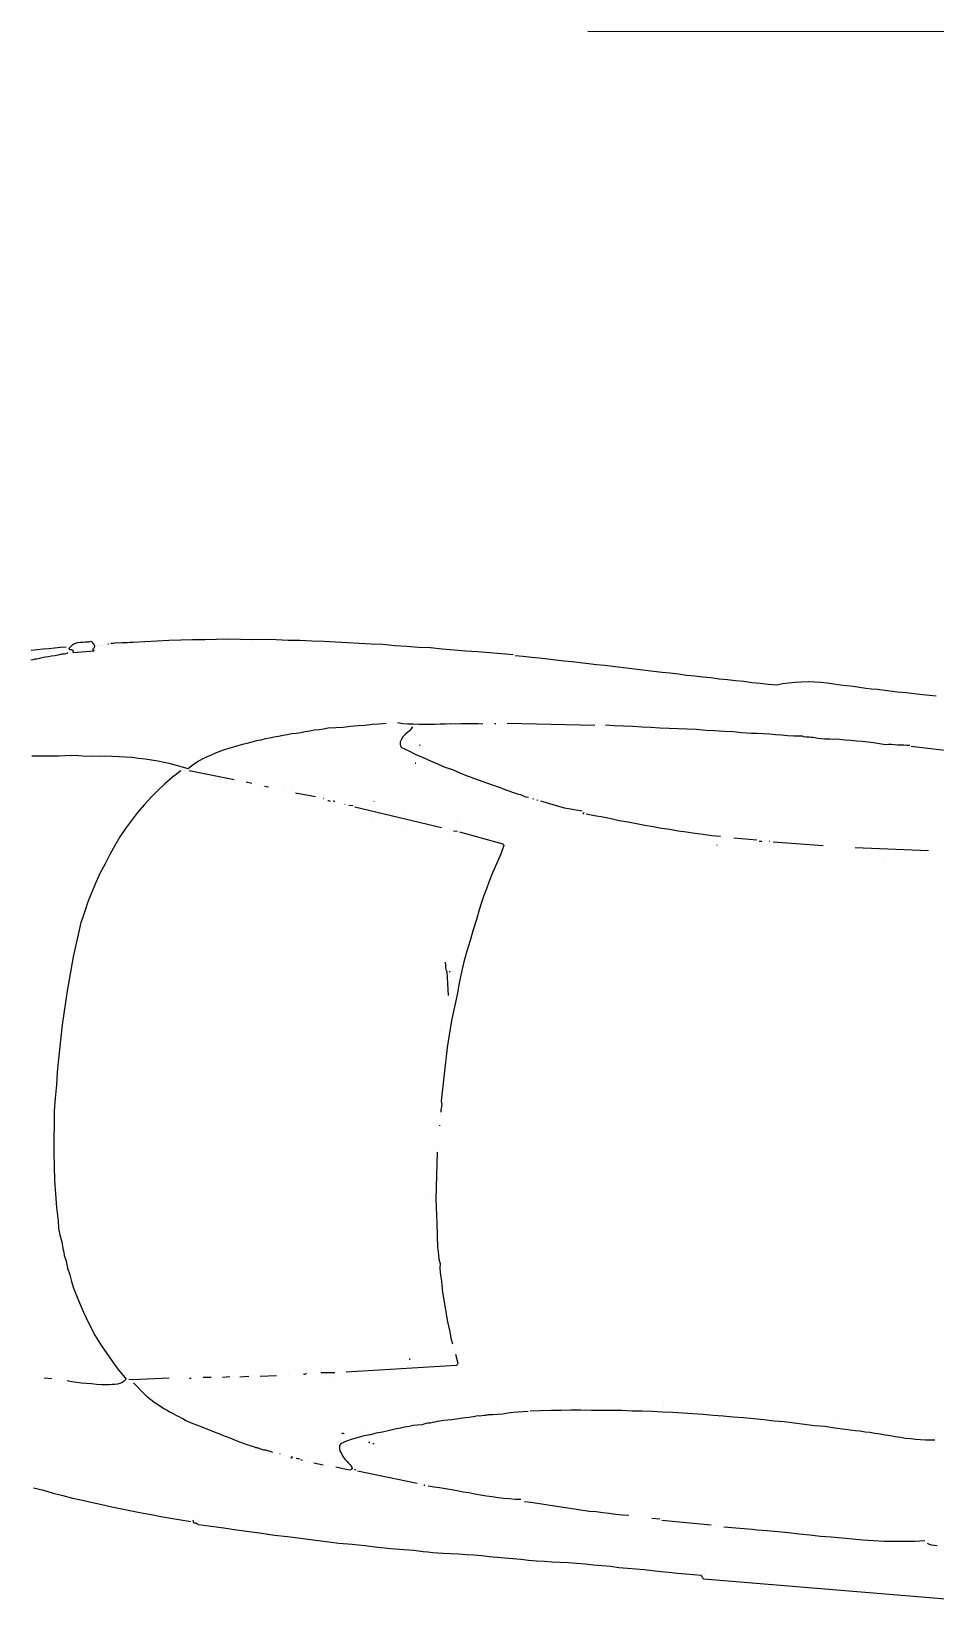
# Model space of a CAD drawing. Header units: metres. Extents: x -45 to 1930, y -347 to 488.
# Drawn here: x 39.075 to 40.906, y 35.072 to 38.28 of the extents above; entities that cross this region are included whole.
import ezdxf

# ---------------------------------------------------------------- set-up
doc = ezdxf.new("R2010")
doc.units = ezdxf.units.M
doc.linetypes.add('ČERCHOVANÁ', pattern=[25.4, 12.7, -6.35, 0, -6.35])
doc.layers.add('OSA', color=7, linetype='ČERCHOVANÁ')

# ---------------------------------------------------------------- blocks, each defined once
blk = doc.blocks.new('BMW8-PUD')
for p, q in [((1.9951, 0.9355), (2.8598, 0.9465)), ((2.8598, 0.9465), (2.8614, 0.9457)), ((2.8607, 0.9343), (2.8607, 0.9343)), ((2.8614, 0.9457), (2.8631, 0.9441)), ((2.8631, 0.9441), (2.8639, 0.9417)), ((2.8639, 0.9417), (2.8656, 0.9401)), ((2.8656, 0.9401), (2.8818, 0.9402)), ((2.8818, 0.9402), (2.8981, 0.9404)), ((2.8981, 0.9404), (2.9144, 0.9405)), ((2.9144, 0.9405), (2.9315, 0.9398)), ((2.9315, 0.9398), (2.9478, 0.94)), ((2.9478, 0.94), (2.9649, 0.9401)), ((2.9649, 0.9401), (2.982, 0.9395)), ((2.982, 0.9395), (2.9991, 0.9396)), ((2.9991, 0.9396), (3.0162, 0.9398)), ((3.0162, 0.9398), (3.0333, 0.94)), ((3.0333, 0.94), (3.0504, 0.9393)), ((3.0504, 0.9393), (3.0675, 0.9394)), ((3.0675, 0.9394), (3.0855, 0.9396)), ((3.0855, 0.9396), (3.1025, 0.9397)), ((3.1025, 0.9397), (3.1197, 0.9399)), ((3.1197, 0.9399), (3.1367, 0.94)), ((3.1367, 0.94), (3.153, 0.941)), ((3.153, 0.941), (3.1693, 0.942)), ((3.1693, 0.942), (3.1848, 0.9421)), ((3.1848, 0.9421), (3.2011, 0.9431)), ((3.2011, 0.9431), (3.2173, 0.9432)), ((3.2173, 0.9432), (3.2328, 0.9425)), ((3.2328, 0.9425), (3.2491, 0.9427)), ((3.2491, 0.9427), (3.2654, 0.9428)), ((3.2654, 0.9428), (3.2809, 0.943)), ((3.2809, 0.943), (3.2971, 0.9431)), ((3.2971, 0.9431), (3.3126, 0.9425)), ((3.3126, 0.9425), (3.3289, 0.9426)), ((3.3289, 0.9426), (3.3444, 0.9436)), ((3.3444, 0.9436), (3.3599, 0.9437)), ((3.3599, 0.9437), (3.3761, 0.9447)), ((3.3761, 0.9447), (3.3916, 0.9456)), ((3.3916, 0.9456), (3.4014, 0.9457)), ((3.4014, 0.9457), (3.412, 0.9458)), ((3.412, 0.9458), (3.4217, 0.9459)), ((3.4217, 0.9459), (3.4315, 0.946)), ((3.4315, 0.946), (3.4413, 0.9453)), ((3.4413, 0.9453), (3.4511, 0.9453)), ((3.4511, 0.9453), (3.4608, 0.9454)), ((3.4608, 0.9454), (3.4706, 0.9455)), ((3.4706, 0.9455), (3.4975, 0.9458)), ((3.4975, 0.9458), (3.5235, 0.946)), ((3.5235, 0.946), (3.5504, 0.9454)), ((3.5504, 0.9454), (3.5765, 0.9448)), ((3.5765, 0.9448), (3.6033, 0.9451)), ((3.6033, 0.9451), (3.6294, 0.9445)), ((3.6294, 0.9445), (3.6555, 0.9439)), ((3.6555, 0.9439), (3.6816, 0.9425)), ((3.6816, 0.9425), (3.7084, 0.942)), ((3.7084, 0.942), (3.7345, 0.9414)), ((3.7345, 0.9414), (3.7606, 0.94)), ((3.7606, 0.94), (3.7866, 0.9394)), ((3.7866, 0.9394), (3.8127, 0.938)), ((3.8127, 0.938), (3.838, 0.9366)), ((3.838, 0.9366), (3.864, 0.936)), ((3.864, 0.936), (3.8901, 0.9346)), ((3.8901, 0.9346), (3.8918, 0.9338)), ((3.8918, 0.9338), (3.8934, 0.933)), ((3.8934, 0.933), (3.8958, 0.9322)), ((3.8958, 0.9322), (3.8983, 0.9323)), ((3.8983, 0.9323), (3.8999, 0.9315)), ((3.8999, 0.9315), (3.9007, 0.9306)), ((3.9007, 0.9306), (3.9007, 0.929)), ((3.9007, 0.929), (3.9016, 0.9266)), ((3.9008, 0.9184), (3.9008, 0.9184)), ((3.9268, 0.9284), (3.9064, 0.9299)), ((3.9472, 0.927), (3.9268, 0.9284)), ((3.9676, 0.9255), (3.9472, 0.927)), ((3.9879, 0.9233), (3.9676, 0.9255)), ((4.0075, 0.9218), (3.9879, 0.9233)), ((4.0279, 0.9196), (4.0075, 0.9218)), ((4.0482, 0.9173), (4.0279, 0.9196)), ((4.0686, 0.9151), (4.0482, 0.9173)), ((4.089, 0.9128), (4.0686, 0.9151)), ((4.1086, 0.9105), (4.089, 0.9128)), ((4.129, 0.9074), (4.1086, 0.9105)), ((4.1493, 0.9052), (4.129, 0.9074)), ((4.1697, 0.9021), (4.1493, 0.9052)), ((4.1893, 0.899), (4.1697, 0.9021)), ((4.2097, 0.8952), (4.1893, 0.899)), ((4.2301, 0.8921), (4.2097, 0.8952)), ((2.4829, 0.834), (2.5041, 0.8358)), ((2.5041, 0.8358), (2.5252, 0.8368)), ((2.5252, 0.8368), (2.5464, 0.837)), ((2.5464, 0.837), (2.5676, 0.8372)), ((2.5676, 0.8372), (2.5896, 0.8374)), ((2.5896, 0.8374), (2.6108, 0.8376)), ((2.6108, 0.8376), (2.6327, 0.8378)), ((2.6327, 0.8378), (2.6547, 0.8372)), ((2.6547, 0.8372), (2.6759, 0.8374)), ((2.6759, 0.8374), (2.6979, 0.8367)), ((2.6979, 0.8367), (2.7199, 0.8369)), ((2.7199, 0.8369), (2.7411, 0.8371)), ((2.7411, 0.8371), (2.7622, 0.8373)), ((2.7622, 0.8373), (2.7712, 0.8374)), ((2.7712, 0.8374), (2.7801, 0.8375)), ((2.7801, 0.8375), (2.7883, 0.8376)), ((2.7883, 0.8376), (2.7972, 0.8376)), ((2.7972, 0.8376), (2.8054, 0.8377)), ((2.8054, 0.8377), (2.8135, 0.8378)), ((2.8135, 0.8378), (2.8217, 0.8379)), ((2.8217, 0.8379), (2.8298, 0.8379)), ((2.8469, 0.8381), (2.8469, 0.8381)), ((2.9561, 0.8358), (2.8559, 0.8357)), ((2.9602, 0.8342), (2.9764, 0.8344)), ((2.4015, 0.8333), (2.3958, 0.834)), ((2.4072, 0.8333), (2.4015, 0.8333)), ((2.4121, 0.8325), (2.4072, 0.8333)), ((2.4162, 0.831), (2.4121, 0.8325)), ((2.4211, 0.8269), (2.4414, 0.8296)), ((2.4414, 0.8296), (2.4618, 0.8322)), ((2.4618, 0.8322), (2.4829, 0.834)), ((3.0367, 0.8325), (3.0237, 0.8324)), ((3.0506, 0.8326), (3.0367, 0.8325)), ((3.0636, 0.8319), (3.0506, 0.8326)), ((3.0766, 0.832), (3.0636, 0.8319)), ((3.0905, 0.8313), (3.0766, 0.832)), ((3.1035, 0.8315), (3.0905, 0.8313)), ((3.1174, 0.8307), (3.1035, 0.8315)), ((3.1304, 0.8301), (3.1174, 0.8307)), ((3.1434, 0.8294), (3.1304, 0.8301)), ((3.1573, 0.8287), (3.1434, 0.8294)), ((3.1703, 0.828), (3.1573, 0.8287)), ((3.1842, 0.8273), (3.1703, 0.828)), ((3.1972, 0.8266), (3.1842, 0.8273)), ((3.2103, 0.8259), (3.1972, 0.8266)), ((3.2241, 0.8252), (3.2103, 0.8259)), ((3.2371, 0.8245), (3.2241, 0.8252)), ((3.2445, 0.8213), (3.2559, 0.8222)), ((3.2559, 0.8222), (3.2673, 0.8223)), ((3.2673, 0.8223), (3.2795, 0.8224)), ((3.2795, 0.8224), (3.2909, 0.8225)), ((3.2909, 0.8225), (3.3031, 0.8218)), ((3.3031, 0.8218), (3.3145, 0.8211)), ((3.3145, 0.8211), (3.3268, 0.8204)), ((3.3268, 0.8204), (3.3382, 0.8197)), ((3.3382, 0.8197), (3.3504, 0.8182)), ((3.3504, 0.8182), (3.3626, 0.8175)), ((3.3626, 0.8175), (3.3749, 0.816)), ((3.3749, 0.816), (3.3862, 0.8152)), ((3.3862, 0.8152), (3.3985, 0.8146)), ((3.3985, 0.8146), (3.4107, 0.8139)), ((3.4107, 0.8139), (3.4221, 0.8131)), ((3.4221, 0.8131), (3.4343, 0.8124)), ((3.4425, 0.8109), (3.4409, 0.8109)), ((3.4409, 0.8109), (3.4409, 0.8109)), ((3.4409, 0.8109), (3.4409, 0.8109)), ((3.4409, 0.8109), (3.4425, 0.8109)), ((3.4433, 0.8109), (3.4425, 0.8109)), ((3.4425, 0.8109), (3.4433, 0.8109)), ((3.4433, 0.8109), (3.4433, 0.8109)), ((3.4433, 0.8109), (3.4433, 0.8109)), ((3.5795, 0.795), (3.4572, 0.8086)), ((3.5835, 0.7934), (3.5835, 0.7934)), ((3.5835, 0.7934), (3.5852, 0.7934)), ((3.5852, 0.7934), (3.586, 0.7934)), ((3.586, 0.7934), (3.586, 0.7934)), ((3.5909, 0.7919), (3.5917, 0.7927)), ((3.5925, 0.7878), (3.5909, 0.7919)), ((3.5917, 0.7927), (3.5925, 0.7935)), ((3.5925, 0.7935), (3.5941, 0.7943)), ((3.5958, 0.7846), (3.5925, 0.7878)), ((3.5941, 0.7943), (3.5965, 0.7952)), ((3.5991, 0.7813), (3.5958, 0.7846)), ((3.5965, 0.7952), (3.6243, 0.7922)), ((3.6024, 0.7781), (3.5991, 0.7813)), ((3.6065, 0.7749), (3.6024, 0.7781)), ((3.6098, 0.7717), (3.6065, 0.7749)), ((3.6131, 0.7676), (3.6098, 0.7717)), ((3.6691, 0.7877), (3.6503, 0.7899)), ((3.6732, 0.7853), (3.6732, 0.7853)), ((3.6797, 0.7845), (3.6797, 0.7845)), ((3.6952, 0.7838), (3.6936, 0.7846)), ((3.6936, 0.7846), (3.6936, 0.7846)), ((3.696, 0.783), (3.6952, 0.7838)), ((3.696, 0.783), (3.696, 0.783)), ((3.6993, 0.7822), (3.7009, 0.7822)), ((3.7009, 0.7822), (3.7026, 0.7823)), ((3.7026, 0.7823), (3.7034, 0.7823)), ((3.7034, 0.7823), (3.7058, 0.7823)), ((3.7139, 0.7808), (3.7132, 0.7799)), ((3.7132, 0.7799), (3.714, 0.7799)), ((3.7156, 0.7816), (3.7139, 0.7808)), ((3.714, 0.7799), (3.7148, 0.7799)), ((3.7148, 0.7799), (3.7156, 0.7799)), ((3.7156, 0.7808), (3.7164, 0.7816)), ((3.7164, 0.7816), (3.7156, 0.7816)), ((3.7156, 0.7799), (3.7156, 0.7808)), ((3.7319, 0.7777), (3.7319, 0.7777)), ((3.74, 0.7761), (3.7392, 0.7761)), ((3.7392, 0.7761), (3.7392, 0.7761)), ((3.7392, 0.7761), (3.7392, 0.7761)), ((3.7392, 0.7761), (3.74, 0.7761)), ((3.74, 0.7761), (3.74, 0.7761)), ((3.74, 0.7761), (3.74, 0.7761)), ((3.74, 0.7761), (3.74, 0.7761)), ((3.74, 0.7761), (3.74, 0.7761)), ((3.758, 0.773), (3.7547, 0.7738)), ((3.7621, 0.7722), (3.758, 0.773)), ((3.7653, 0.7714), (3.7621, 0.7722)), ((3.7694, 0.7707), (3.7653, 0.7714)), ((3.7735, 0.7707), (3.7694, 0.7707)), ((3.7776, 0.7699), (3.7735, 0.7707)), ((3.6077, 0.7374), (3.6182, 0.7432)), ((3.6156, 0.7636), (3.6131, 0.7676)), ((3.6189, 0.7587), (3.6156, 0.7636)), ((3.6182, 0.7432), (3.6206, 0.7473)), ((3.6205, 0.753), (3.6189, 0.7587)), ((3.6206, 0.7473), (3.6205, 0.753)), ((3.7816, 0.7691), (3.7776, 0.7699)), ((3.7866, 0.7676), (3.7816, 0.7691)), ((3.7898, 0.7676), (3.7866, 0.7676)), ((3.7931, 0.7668), (3.7898, 0.7676)), ((3.7963, 0.766), (3.7931, 0.7668)), ((3.7996, 0.7652), (3.7963, 0.766)), ((3.8029, 0.7644), (3.7996, 0.7652)), ((3.8061, 0.7636), (3.8029, 0.7644)), ((3.8102, 0.7629), (3.8061, 0.7636)), ((3.8135, 0.7621), (3.8102, 0.7629)), ((3.829, 0.7582), (3.8135, 0.7621)), ((3.8437, 0.7534), (3.829, 0.7582)), ((3.8592, 0.7495), (3.8437, 0.7534)), ((3.8747, 0.7447), (3.8592, 0.7495)), ((3.8902, 0.74), (3.8747, 0.7447)), ((3.9058, 0.7352), (3.8902, 0.74)), ((3.5175, 0.7057), (3.5257, 0.7082)), ((3.5257, 0.7082), (3.537, 0.7124)), ((3.537, 0.7124), (3.5492, 0.7158)), ((3.5492, 0.7158), (3.5614, 0.7199)), ((3.5515, 0.7378), (3.5515, 0.7378)), ((3.5515, 0.7378), (3.5531, 0.7378)), ((3.5531, 0.7378), (3.5539, 0.7378)), ((3.5539, 0.7378), (3.5539, 0.7378)), ((3.5612, 0.7354), (3.5604, 0.7354)), ((3.5604, 0.7354), (3.5604, 0.7354)), ((3.5604, 0.7354), (3.5604, 0.7354)), ((3.5604, 0.7354), (3.5612, 0.7354)), ((3.5621, 0.7354), (3.5612, 0.7354)), ((3.5612, 0.7354), (3.5621, 0.7354)), ((3.5614, 0.7199), (3.5728, 0.7233)), ((3.5621, 0.7354), (3.5621, 0.7354)), ((3.5621, 0.7354), (3.5621, 0.7354)), ((3.5728, 0.7233), (3.5849, 0.7275)), ((3.5849, 0.7275), (3.5963, 0.7325)), ((3.5963, 0.7325), (3.6077, 0.7374)), ((3.6151, 0.722), (3.6151, 0.7229)), ((3.6151, 0.7229), (3.6151, 0.7229)), ((3.6151, 0.7229), (3.6167, 0.7229)), ((3.6168, 0.722), (3.6151, 0.722)), ((3.6167, 0.7229), (3.6176, 0.7229)), ((3.6176, 0.7229), (3.6168, 0.722)), ((3.6176, 0.7229), (3.6176, 0.7237)), ((3.6176, 0.7237), (3.6176, 0.7237)), ((3.6176, 0.7237), (3.6176, 0.7237)), ((3.6176, 0.7237), (3.6176, 0.7229)), ((3.6176, 0.7229), (3.6176, 0.7229)), ((3.6176, 0.7229), (3.6176, 0.7229)), ((3.9212, 0.7313), (3.9058, 0.7352)), ((3.936, 0.7265), (3.9212, 0.7313)), ((3.9409, 0.7242), (3.936, 0.7265)), ((3.9458, 0.7226), (3.9409, 0.7242)), ((3.9507, 0.7202), (3.9458, 0.7226)), ((3.9556, 0.7186), (3.9507, 0.7202)), ((3.9605, 0.7162), (3.9556, 0.7186)), ((3.9654, 0.7138), (3.9605, 0.7162)), ((3.9703, 0.7122), (3.9654, 0.7138)), ((3.9752, 0.7098), (3.9703, 0.7122)), ((3.9809, 0.7074), (3.9752, 0.7098)), ((3.9866, 0.7042), (3.9809, 0.7074)), ((3.3989, 0.6737), (3.4071, 0.6754)), ((3.4071, 0.6754), (3.4152, 0.6771)), ((3.4152, 0.6771), (3.4233, 0.6788)), ((3.4233, 0.6788), (3.4282, 0.6804)), ((3.4282, 0.6804), (3.433, 0.6821)), ((3.433, 0.6821), (3.4379, 0.683)), ((3.4379, 0.683), (3.442, 0.6846)), ((3.442, 0.6846), (3.4469, 0.6855)), ((3.4469, 0.6855), (3.4509, 0.6863)), ((3.4509, 0.6863), (3.455, 0.688)), ((3.455, 0.688), (3.4582, 0.6897)), ((3.4582, 0.6897), (3.4672, 0.6914)), ((3.4672, 0.6914), (3.4761, 0.6931)), ((3.4761, 0.6931), (3.4842, 0.6956)), ((3.4763, 0.6752), (3.4763, 0.6752)), ((3.4842, 0.6956), (3.4932, 0.6981)), ((3.4932, 0.6981), (3.5013, 0.7006)), ((3.5013, 0.7006), (3.5094, 0.7032)), ((3.5094, 0.7032), (3.5175, 0.7057)), ((3.5721, 0.7046), (3.5721, 0.7046)), ((3.9916, 0.7018), (3.9866, 0.7042)), ((3.9973, 0.6986), (3.9916, 0.7018)), ((4.003, 0.6962), (3.9973, 0.6986)), ((4.0079, 0.693), (4.003, 0.6962)), ((4.0128, 0.6898), (4.0079, 0.693)), ((4.0178, 0.6866), (4.0128, 0.6898)), ((4.0194, 0.6858), (4.0178, 0.6866)), ((4.0202, 0.685), (4.0194, 0.6858)), ((4.0219, 0.6833), (4.0202, 0.685)), ((4.0227, 0.6826), (4.0219, 0.6833)), ((4.0489, 0.6608), (4.0227, 0.6826)), ((3.2469, 0.6422), (3.2567, 0.6439)), ((3.2567, 0.6439), (3.2673, 0.6456)), ((3.2673, 0.6456), (3.277, 0.6473)), ((3.277, 0.6473), (3.2876, 0.6499)), ((3.2876, 0.6499), (3.2973, 0.6524)), ((3.2973, 0.6524), (3.3079, 0.6541)), ((3.3079, 0.6541), (3.3176, 0.6558)), ((3.3176, 0.6558), (3.3274, 0.6567)), ((3.3274, 0.6567), (3.3315, 0.6584)), ((3.3315, 0.6584), (3.3355, 0.6593)), ((3.3355, 0.6593), (3.3396, 0.6601)), ((3.3396, 0.6601), (3.3437, 0.661)), ((3.3437, 0.661), (3.3469, 0.661)), ((3.3469, 0.661), (3.3502, 0.6618)), ((3.3502, 0.6618), (3.3534, 0.6627)), ((3.3534, 0.6627), (3.3567, 0.6635)), ((3.3567, 0.6635), (3.3648, 0.666)), ((3.3648, 0.666), (3.3729, 0.6677)), ((3.3729, 0.6677), (3.3819, 0.6694)), ((3.3819, 0.6694), (3.39, 0.672)), ((3.39, 0.672), (3.3989, 0.6737)), ((3.9774, 0.6447), (4.0514, 0.6551)), ((4.0514, 0.6551), (4.0587, 0.6552)), ((4.0645, 0.6552), (4.0677, 0.6593)), ((4.085, 0.6342), (4.0645, 0.6552)), ((4.0677, 0.6593), (4.0717, 0.6626)), ((4.0717, 0.6626), (4.0758, 0.6651)), ((4.0758, 0.6651), (4.0806, 0.6668)), ((4.0806, 0.6668), (4.0863, 0.6676)), ((4.0863, 0.6676), (4.0912, 0.6685)), ((4.0912, 0.6685), (4.0969, 0.6694)), ((4.0969, 0.6694), (4.1018, 0.6702)), ((4.1018, 0.6702), (4.1124, 0.6711)), ((4.1124, 0.6711), (4.123, 0.6712)), ((4.123, 0.6712), (4.1335, 0.6713)), ((4.1335, 0.6713), (4.1433, 0.6714)), ((4.1433, 0.6714), (4.1539, 0.6715)), ((4.1539, 0.6715), (4.1637, 0.6716)), ((4.1637, 0.6716), (4.1734, 0.6709)), ((4.1734, 0.6709), (4.1832, 0.6701)), ((4.2296, 0.6681), (4.2142, 0.668)), ((4.2346, 0.6673), (4.2346, 0.6673)), ((2.4205, 0.6217), (2.4303, 0.6226)), ((2.4303, 0.6226), (2.4392, 0.6235)), ((2.4392, 0.6235), (2.4498, 0.6236)), ((2.4498, 0.6236), (2.4596, 0.6237)), ((2.4596, 0.6237), (2.4693, 0.6238)), ((2.4693, 0.6238), (2.4799, 0.6239)), ((2.4799, 0.6239), (2.4905, 0.6232)), ((2.4905, 0.6232), (2.5011, 0.6224)), ((2.5011, 0.6224), (2.5109, 0.6217)), ((2.5109, 0.6217), (2.5215, 0.621)), ((2.5215, 0.621), (2.5321, 0.6203)), ((2.5321, 0.6203), (2.5427, 0.6196)), ((2.5427, 0.6196), (2.5533, 0.6188)), ((2.5533, 0.6188), (2.563, 0.6189)), ((2.563, 0.6189), (2.5736, 0.6182)), ((2.5736, 0.6182), (2.5834, 0.6183)), ((2.5834, 0.6183), (2.6038, 0.6176)), ((2.6038, 0.6176), (2.6249, 0.617)), ((2.6249, 0.617), (2.6453, 0.6156)), ((2.6453, 0.6156), (2.6665, 0.6158)), ((2.6665, 0.6158), (2.6869, 0.6151)), ((2.6869, 0.6151), (2.708, 0.6145)), ((2.708, 0.6145), (2.7284, 0.6139)), ((2.7284, 0.6139), (2.7488, 0.6141)), ((2.7488, 0.6141), (2.7699, 0.6135)), ((2.7699, 0.6135), (2.7903, 0.6136)), ((2.7903, 0.6136), (2.8107, 0.6138)), ((2.8107, 0.6138), (2.8318, 0.614)), ((2.8318, 0.614), (2.8522, 0.6142)), ((2.8522, 0.6142), (2.8726, 0.6144)), ((2.8726, 0.6144), (2.8929, 0.6146)), ((2.8929, 0.6146), (2.9141, 0.6156)), ((2.9141, 0.6156), (2.9344, 0.6157)), ((2.9344, 0.6157), (2.9548, 0.6167)), ((2.9548, 0.6167), (2.976, 0.6178)), ((2.976, 0.6178), (2.9963, 0.6187)), ((2.9963, 0.6187), (3.0167, 0.6198)), ((3.0167, 0.6198), (3.037, 0.6215)), ((3.037, 0.6215), (3.0581, 0.6226)), ((3.0581, 0.6226), (3.0785, 0.6244)), ((3.0785, 0.6244), (3.0989, 0.6262)), ((3.0989, 0.6262), (3.1192, 0.628)), ((3.1192, 0.628), (3.1404, 0.6298)), ((3.1404, 0.6298), (3.1607, 0.6316)), ((3.1607, 0.6316), (3.181, 0.6342)), ((3.181, 0.6342), (3.2014, 0.6361)), ((3.2014, 0.6361), (3.2225, 0.6387)), ((3.2225, 0.6387), (3.2429, 0.6413)), ((3.3105, 0.6354), (3.3105, 0.6354)), ((3.6462, 0.6213), (3.6462, 0.6213)), ((3.7008, 0.6096), (3.7025, 0.6096)), ((3.7025, 0.6096), (3.7041, 0.6105)), ((3.7041, 0.6105), (3.7049, 0.6113)), ((3.7049, 0.6113), (3.7073, 0.6113)), ((3.7374, 0.6132), (3.7374, 0.6132)), ((3.7618, 0.6191), (3.7944, 0.6235)), ((3.809, 0.6236), (3.809, 0.6236)), ((3.8172, 0.6261), (3.8351, 0.6287)), ((3.8489, 0.6288), (3.8489, 0.6288)), ((3.8554, 0.6305), (3.87, 0.6331)), ((3.8928, 0.6349), (3.9091, 0.6367)), ((3.9335, 0.641), (3.9335, 0.641)), ((3.9335, 0.641), (3.9351, 0.641)), ((3.9351, 0.641), (3.9359, 0.641)), ((3.9359, 0.641), (3.9367, 0.641)), ((4.1031, 0.6132), (4.085, 0.6342)), ((4.1204, 0.5922), (4.1031, 0.6132)), ((2.6219, 0.5983), (2.6219, 0.5983)), ((2.9745, 0.599), (2.9745, 0.599)), ((3.4007, 0.5638), (3.6219, 0.5983)), ((3.6447, 0.6018), (3.6724, 0.6045)), ((4.1361, 0.572), (4.1204, 0.5922)), ((3.3983, 0.5605), (3.3991, 0.5613)), ((3.3983, 0.5588), (3.3983, 0.5605)), ((3.4042, 0.541), (3.3983, 0.5588)), ((3.3991, 0.5613), (3.3999, 0.5629)), ((3.3999, 0.5629), (3.4007, 0.5638)), ((3.4952, 0.5597), (3.4952, 0.5597)), ((3.4952, 0.5597), (3.4961, 0.5597)), ((3.4961, 0.5597), (3.4952, 0.5597)), ((3.4952, 0.5597), (3.4952, 0.5597)), ((3.4961, 0.5597), (3.4969, 0.5589)), ((3.4969, 0.5589), (3.4961, 0.5597)), ((3.4969, 0.5589), (3.4969, 0.5589)), ((3.4969, 0.5589), (3.4969, 0.5589)), ((4.1501, 0.5501), (4.1361, 0.572)), ((4.1633, 0.5282), (4.1501, 0.5501)), ((3.4067, 0.5345), (3.4067, 0.5345)), ((3.4084, 0.5272), (3.4084, 0.5272)), ((3.4167, 0.5093), (3.4125, 0.5207)), ((4.1758, 0.5056), (4.1633, 0.5282)), ((3.4201, 0.4971), (3.4167, 0.5093)), ((3.4242, 0.4858), (3.4201, 0.4971)), ((3.4276, 0.4736), (3.4242, 0.4858)), ((4.1882, 0.4813), (4.1758, 0.5056)), ((4.1932, 0.4683), (4.1882, 0.4813)), ((3.431, 0.4614), (3.4276, 0.4736)), ((3.4343, 0.4492), (3.431, 0.4614)), ((3.4377, 0.4378), (3.4343, 0.4492)), ((4.1982, 0.4553), (4.1932, 0.4683)), ((4.204, 0.4423), (4.1982, 0.4553)), ((3.4403, 0.4257), (3.4377, 0.4378)), ((3.4428, 0.4183), (3.4403, 0.4257)), ((3.4437, 0.4118), (3.4428, 0.4183)), ((4.2082, 0.4285), (4.204, 0.4423)), ((4.2107, 0.4228), (4.2082, 0.4285)), ((4.2132, 0.4171), (4.2107, 0.4228)), ((4.2149, 0.4106), (4.2132, 0.4171)), ((3.4453, 0.4045), (3.4437, 0.4118)), ((3.447, 0.3964), (3.4453, 0.4045)), ((3.4487, 0.3883), (3.447, 0.3964)), ((3.4513, 0.3793), (3.4487, 0.3883)), ((4.2174, 0.4033), (4.2149, 0.4106)), ((4.2208, 0.3903), (4.2174, 0.4033)), ((4.2258, 0.3765), (4.2208, 0.3903)), ((3.453, 0.3704), (3.4513, 0.3793)), ((3.4531, 0.3606), (3.453, 0.3704)), ((3.4564, 0.3525), (3.4531, 0.3606)), ((4.23, 0.3635), (4.2258, 0.3765)), ((4.2317, 0.3489), (4.23, 0.3635)), ((3.4581, 0.3452), (3.4564, 0.3525)), ((3.459, 0.337), (3.4581, 0.3452)), ((3.4615, 0.3289), (3.459, 0.337)), ((3.4676, 0.2801), (3.4615, 0.3289)), ((4.2377, 0.3221), (4.2317, 0.3489)), ((4.2428, 0.2944), (4.2377, 0.3221)), ((4.2471, 0.2676), (4.2428, 0.2944)), ((3.4738, 0.2321), (3.4676, 0.2801)), ((4.2506, 0.2399), (4.2471, 0.2676)), ((3.4775, 0.1841), (3.4738, 0.2321)), ((3.4868, 0.2249), (3.4868, 0.2249)), ((4.2541, 0.2114), (4.2506, 0.2399)), ((4.2568, 0.1838), (4.2541, 0.2114)), ((3.4803, 0.1369), (3.4775, 0.1841)), ((4.2587, 0.1553), (4.2568, 0.1838)), ((3.478, 0.1287), (3.478, 0.1287)), ((4.2614, 0.1276), (4.2587, 0.1553)), ((4.2616, 0.1016), (4.2614, 0.1276)), ((4.2619, 0.0747), (4.2616, 0.1016)), ((3.4808, 0.0823), (3.4808, 0.0831)), ((3.4808, 0.0831), (3.4808, 0.0831)), ((3.4808, 0.0815), (3.4808, 0.0823)), ((3.4808, 0.0815), (3.4808, 0.0815)), ((4.2629, 0.0486), (4.2619, 0.0747)), ((3.4803, 0.0441), (3.4811, 0.0498)), ((3.4804, 0.0392), (3.4803, 0.0441)), ((3.4821, 0.0327), (3.4804, 0.0392)), ((3.4811, 0.0498), (3.4811, 0.0555)), ((3.4818, 0.062), (3.4818, 0.062)), ((3.4818, -0.0219), (3.4821, 0.0327)), ((4.2624, 0.0218), (4.2629, 0.0486)), ((4.2622, -0.0474), (4.2624, 0.0218)), ((3.4806, -0.0765), (3.4818, -0.0219)), ((4.2587, -0.1175), (4.2622, -0.0474)), ((3.477, -0.1319), (3.4806, -0.0765)), ((3.4972, -0.1097), (3.4972, -0.1097)), ((4.2528, -0.1868), (4.2587, -0.1175)), ((3.4702, -0.1881), (3.477, -0.1319)), ((3.4688, -0.2093), (3.4702, -0.1881)), ((3.4958, -0.2294), (3.4889, -0.1814)), ((4.2437, -0.2577), (4.2528, -0.1868)), ((3.4665, -0.2313), (3.4688, -0.2093)), ((3.4596, -0.2746), (3.4635, -0.2525)), ((3.4635, -0.2525), (3.4665, -0.2313)), ((3.4812, -0.232), (3.4812, -0.232)), ((3.4893, -0.2295), (3.4893, -0.2295)), ((3.4893, -0.2295), (3.4901, -0.2295)), ((3.4901, -0.2295), (3.4909, -0.2295)), ((3.4909, -0.2295), (3.4909, -0.2295)), ((3.4983, -0.2335), (3.4958, -0.2294)), ((3.4992, -0.2375), (3.4983, -0.2335)), ((3.5, -0.2424), (3.4992, -0.2375)), ((3.5009, -0.2481), (3.5, -0.2424)), ((3.4549, -0.2966), (3.4596, -0.2746)), ((4.2343, -0.2985), (4.2366, -0.2879)), ((4.2366, -0.2879), (4.239, -0.2773)), ((4.239, -0.2773), (4.2413, -0.2667)), ((4.2413, -0.2667), (4.2437, -0.2577)), ((3.4464, -0.3406), (3.451, -0.3186)), ((3.451, -0.3186), (3.4549, -0.2966)), ((4.2216, -0.341), (4.228, -0.3198)), ((4.228, -0.3198), (4.2343, -0.2985)), ((3.4424, -0.3627), (3.4464, -0.3406)), ((4.2145, -0.3614), (4.2216, -0.341)), ((3.4362, -0.3904), (3.4393, -0.3757)), ((3.4393, -0.3757), (3.4424, -0.3627)), ((4.1986, -0.4006), (4.2065, -0.381)), ((4.2065, -0.381), (4.2145, -0.3614)), ((3.4283, -0.4182), (3.4322, -0.4043)), ((3.4322, -0.4043), (3.4362, -0.3904)), ((4.1906, -0.4195), (4.1986, -0.4006)), ((3.4164, -0.4565), (3.4228, -0.4378)), ((3.4228, -0.4378), (3.4283, -0.4182)), ((4.1722, -0.4563), (4.1818, -0.4382)), ((4.1818, -0.4382), (4.1906, -0.4195)), ((3.4054, -0.4949), (3.4101, -0.4753)), ((3.4101, -0.4753), (3.4164, -0.4565)), ((4.1513, -0.4907), (4.1618, -0.4735)), ((4.1618, -0.4735), (4.1722, -0.4563)), ((3.4054, -0.4957), (3.4054, -0.4949)), ((3.407, -0.4965), (3.4054, -0.4957)), ((3.4078, -0.4974), (3.407, -0.4965)), ((3.4078, -0.4982), (3.4078, -0.4974)), ((3.4976, -0.5136), (3.4078, -0.4982)), ((3.5072, -0.4973), (3.5072, -0.4973)), ((3.614, -0.5118), (3.614, -0.5118)), ((4.1272, -0.5234), (4.1393, -0.5071)), ((4.1393, -0.5071), (4.1513, -0.4907)), ((2.637, -0.5417), (2.637, -0.5417)), ((2.9758, -0.5371), (2.9749, -0.5371)), ((2.9749, -0.5371), (2.9749, -0.5371)), ((2.9749, -0.5371), (2.9749, -0.5371)), ((2.9749, -0.5371), (2.9758, -0.5371)), ((2.9758, -0.5371), (2.9758, -0.5371)), ((2.9758, -0.5371), (2.9758, -0.5371)), ((2.9758, -0.5371), (2.9758, -0.5371)), ((2.9758, -0.5371), (2.9758, -0.5371)), ((3.5017, -0.5144), (3.5098, -0.5144)), ((3.5043, -0.5323), (3.5043, -0.5323)), ((3.5163, -0.5167), (3.5163, -0.5167)), ((3.7137, -0.5443), (3.5343, -0.519)), ((3.6768, -0.521), (3.6768, -0.521)), ((4.1014, -0.5538), (4.1143, -0.539)), ((4.1143, -0.539), (4.1272, -0.5234)), ((2.5476, -0.5662), (2.6958, -0.5583)), ((2.7609, -0.5561), (2.8627, -0.5535)), ((2.8709, -0.5551), (2.87, -0.5551)), ((2.87, -0.5551), (2.87, -0.5551)), ((2.87, -0.5551), (2.87, -0.5551)), ((2.87, -0.5551), (2.8709, -0.5551)), ((2.8709, -0.5551), (2.8709, -0.5551)), ((2.8709, -0.5551), (2.8709, -0.5551)), ((2.8709, -0.5551), (2.8709, -0.5551)), ((2.8709, -0.5551), (2.8709, -0.5551)), ((2.8774, -0.555), (2.8774, -0.555)), ((2.8871, -0.5533), (2.8855, -0.5533)), ((2.8888, -0.5533), (2.8871, -0.5533)), ((2.8896, -0.5533), (2.8888, -0.5533)), ((2.8912, -0.5533), (2.8896, -0.5533)), ((2.8961, -0.5549), (2.9425, -0.5545)), ((2.9873, -0.5557), (2.9702, -0.5558)), ((3.0052, -0.5563), (2.9873, -0.5557)), ((3.0224, -0.557), (3.0052, -0.5563)), ((3.0395, -0.5577), (3.0224, -0.557)), ((3.0566, -0.5583), (3.0395, -0.5577)), ((3.0737, -0.5598), (3.0566, -0.5583)), ((3.0908, -0.5605), (3.0737, -0.5598)), ((3.1079, -0.5619), (3.0908, -0.5605)), ((3.125, -0.5634), (3.1079, -0.5619)), ((3.1421, -0.5649), (3.125, -0.5634)), ((3.1593, -0.5664), (3.1421, -0.5649)), ((3.1772, -0.5678), (3.1593, -0.5664)), ((3.1943, -0.5701), (3.1772, -0.5678)), ((3.2114, -0.5716), (3.1943, -0.5701)), ((3.2285, -0.5731), (3.2114, -0.5716)), ((3.2456, -0.5746), (3.2285, -0.5731)), ((3.2497, -0.5761), (3.2506, -0.5753)), ((3.2506, -0.5753), (3.2514, -0.5753)), ((3.2513, -0.5745), (3.2522, -0.5737)), ((3.2514, -0.5753), (3.2513, -0.5745)), ((3.6143, -0.5476), (3.6143, -0.5476)), ((3.6763, -0.5585), (3.6755, -0.5593)), ((3.6755, -0.5593), (3.6763, -0.5585)), ((3.6755, -0.5593), (3.6755, -0.5593)), ((3.6755, -0.5593), (3.6755, -0.5593)), ((3.6763, -0.5585), (3.6763, -0.5585)), ((3.6763, -0.5585), (3.6763, -0.5585)), ((3.6763, -0.5585), (3.6763, -0.5585)), ((3.6763, -0.5585), (3.6763, -0.5585)), ((3.7177, -0.5459), (3.7259, -0.5458)), ((3.734, -0.5473), (3.7332, -0.5473)), ((3.7332, -0.5473), (3.7332, -0.5473)), ((3.7332, -0.5473), (3.7332, -0.5473)), ((3.7332, -0.5473), (3.734, -0.5473)), ((3.734, -0.5473), (3.734, -0.5473)), ((3.734, -0.5473), (3.734, -0.5473)), ((3.734, -0.5473), (3.734, -0.5473)), ((3.734, -0.5473), (3.734, -0.5473)), ((3.7561, -0.5512), (3.7553, -0.5512)), ((3.7553, -0.5512), (3.7553, -0.5512)), ((3.7553, -0.5512), (3.7553, -0.5512)), ((3.7553, -0.5512), (3.7569, -0.552)), ((3.7569, -0.552), (3.7561, -0.5512)), ((3.7569, -0.552), (3.7569, -0.552)), ((3.7569, -0.552), (3.7577, -0.552)), ((3.7577, -0.552), (3.7569, -0.552)), ((3.7569, -0.552), (3.7569, -0.552)), ((3.7577, -0.552), (3.7577, -0.552)), ((3.7577, -0.552), (3.7577, -0.552)), ((3.7577, -0.552), (3.7577, -0.552)), ((3.7658, -0.5511), (3.7642, -0.5511)), ((3.7667, -0.5511), (3.7658, -0.5511)), ((3.7683, -0.5519), (3.7667, -0.5511)), ((3.7691, -0.5519), (3.7683, -0.5519)), ((3.7789, -0.5551), (3.7781, -0.5551)), ((3.7781, -0.5551), (3.7781, -0.5551)), ((3.7781, -0.5551), (3.7781, -0.5551)), ((3.7781, -0.5551), (3.7789, -0.5551)), ((3.7789, -0.5551), (3.7789, -0.5551)), ((3.7789, -0.5551), (3.7789, -0.5551)), ((3.7789, -0.5551), (3.7789, -0.5551)), ((3.7789, -0.5551), (3.7789, -0.5551)), ((3.836, -0.5611), (3.7952, -0.5574)), ((3.8425, -0.5651), (3.8425, -0.5651)), ((3.8604, -0.565), (3.8604, -0.565)), ((3.8996, -0.5687), (3.8914, -0.5679)), ((3.9037, -0.5702), (3.9037, -0.5702)), ((3.9379, -0.5732), (3.9257, -0.5717)), ((4.0545, -0.5852), (3.9623, -0.5762)), ((4.0715, -0.5834), (4.0869, -0.5686)), ((4.0869, -0.5686), (4.1014, -0.5538)), ((3.2539, -0.5794), (3.2905, -0.5823)), ((3.2905, -0.5823), (3.3395, -0.5916)), ((3.3468, -0.5932), (3.346, -0.5932)), ((3.346, -0.5932), (3.346, -0.5932)), ((3.346, -0.5932), (3.346, -0.5932)), ((3.346, -0.5932), (3.3468, -0.5932)), ((3.3476, -0.5932), (3.3468, -0.5932)), ((3.3468, -0.5932), (3.3476, -0.5932)), ((3.3476, -0.5932), (3.3476, -0.5932)), ((3.3476, -0.5932), (3.3476, -0.5932)), ((3.355, -0.5947), (3.3542, -0.5947)), ((3.3542, -0.5947), (3.3542, -0.5947)), ((3.3542, -0.5947), (3.3542, -0.5947)), ((3.3542, -0.5947), (3.355, -0.5947)), ((3.3558, -0.5947), (3.355, -0.5947)), ((3.355, -0.5947), (3.3558, -0.5947)), ((3.3558, -0.5947), (3.3558, -0.5947)), ((3.3558, -0.5947), (3.3558, -0.5947)), ((3.3705, -0.5971), (3.3648, -0.5971)), ((3.3762, -0.5986), (3.3705, -0.5971)), ((3.3819, -0.601), (3.3762, -0.5986)), ((3.3884, -0.6018), (3.3819, -0.601)), ((3.3941, -0.6033), (3.3884, -0.6018)), ((3.399, -0.6041), (3.3941, -0.6033)), ((3.4039, -0.6057), (3.399, -0.6041)), ((3.4097, -0.6073), (3.4039, -0.6057)), ((3.4145, -0.608), (3.4097, -0.6073)), ((3.4194, -0.6096), (3.4145, -0.608)), ((4.0294, -0.6115), (4.0367, -0.6065)), ((4.0367, -0.6065), (4.044, -0.6007)), ((4.044, -0.6007), (4.0504, -0.595)), ((4.0504, -0.595), (4.0569, -0.5884)), ((4.0569, -0.5884), (4.0692, -0.5908)), ((4.0692, -0.5908), (4.0814, -0.5931)), ((4.0814, -0.5931), (4.0936, -0.5954)), ((4.0936, -0.5954), (4.1067, -0.5969)), ((4.1067, -0.5969), (4.1197, -0.5984)), ((4.1197, -0.5984), (4.1328, -0.5991)), ((4.1328, -0.5991), (4.1458, -0.5998)), ((4.1458, -0.5998), (4.1596, -0.5997)), ((4.1596, -0.5997), (4.1727, -0.6004)), ((4.1727, -0.6004), (4.1857, -0.6003)), ((4.1857, -0.6003), (4.1995, -0.5993)), ((4.1995, -0.5993), (4.2134, -0.5984)), ((4.2134, -0.5984), (4.2264, -0.5983)), ((4.2264, -0.5983), (4.2394, -0.5965)), ((4.2394, -0.5965), (4.2533, -0.5956)), ((4.2533, -0.5956), (4.2663, -0.5939)), ((4.2663, -0.5939), (4.2801, -0.5937)), ((4.2801, -0.5937), (4.2947, -0.5928)), ((4.2947, -0.5928), (4.3078, -0.5911)), ((4.3078, -0.5911), (4.3216, -0.5893)), ((4.3216, -0.5893), (4.3354, -0.5875)), ((4.3354, -0.5875), (4.3485, -0.5866)), ((4.3485, -0.5866), (4.3623, -0.5849)), ((4.3623, -0.5849), (4.3753, -0.5839)), ((3.4243, -0.6112), (3.4194, -0.6096)), ((3.4301, -0.6128), (3.4243, -0.6112)), ((3.4406, -0.6151), (3.4301, -0.6128)), ((3.4504, -0.6175), (3.4406, -0.6151)), ((3.4602, -0.6198), (3.4504, -0.6175)), ((3.47, -0.6222), (3.4602, -0.6198)), ((3.4798, -0.6246), (3.47, -0.6222)), ((3.4888, -0.6277), (3.4798, -0.6246)), ((3.4986, -0.6301), (3.4888, -0.6277)), ((3.4985, -0.6146), (3.4985, -0.6146)), ((3.5084, -0.6332), (3.4986, -0.6301)), ((3.5239, -0.638), (3.5084, -0.6332)), ((3.5394, -0.6419), (3.5239, -0.638)), ((3.9613, -0.6446), (3.9703, -0.6413)), ((3.9703, -0.6413), (3.9792, -0.6372)), ((3.9792, -0.6372), (3.9881, -0.6338)), ((3.9881, -0.6338), (3.997, -0.6297)), ((3.997, -0.6297), (4.0051, -0.6255)), ((4.0051, -0.6255), (4.0132, -0.6206)), ((4.0132, -0.6206), (4.0213, -0.6164)), ((4.0213, -0.6164), (4.0294, -0.6115)), ((3.555, -0.6467), (3.5394, -0.6419)), ((3.5697, -0.6514), (3.555, -0.6467)), ((3.5852, -0.657), (3.5697, -0.6514)), ((3.6007, -0.6617), (3.5852, -0.657)), ((3.5997, -0.6438), (3.5989, -0.6438)), ((3.5989, -0.6438), (3.5989, -0.6438)), ((3.5989, -0.6438), (3.5989, -0.6438)), ((3.5989, -0.6438), (3.5997, -0.6438)), ((3.6005, -0.6438), (3.5997, -0.6438)), ((3.5997, -0.6438), (3.6005, -0.6438)), ((3.6005, -0.6438), (3.6005, -0.6438)), ((3.6005, -0.6438), (3.6005, -0.6438)), ((3.6154, -0.6673), (3.6007, -0.6617)), ((3.6309, -0.6729), (3.6154, -0.6673)), ((3.6317, -0.6737), (3.6309, -0.6729)), ((3.6326, -0.6753), (3.6317, -0.6737)), ((3.872, -0.674), (3.8809, -0.6714)), ((3.8809, -0.6714), (3.8899, -0.6689)), ((3.8899, -0.6689), (3.8988, -0.6664)), ((3.8988, -0.6664), (3.9077, -0.6639)), ((3.9077, -0.6639), (3.9158, -0.6605)), ((3.9158, -0.6605), (3.9248, -0.658)), ((3.9248, -0.658), (3.9337, -0.6547)), ((3.9337, -0.6547), (3.9435, -0.6513)), ((3.9435, -0.6513), (3.9524, -0.648)), ((3.9524, -0.648), (3.9613, -0.6446)), ((3.5943, -0.6813), (3.5935, -0.6814)), ((3.5935, -0.6814), (3.5943, -0.6813)), ((3.5935, -0.6814), (3.5935, -0.6814)), ((3.5935, -0.6814), (3.5935, -0.6814)), ((3.5952, -0.6813), (3.5943, -0.6813)), ((3.5943, -0.6813), (3.5952, -0.6813)), ((3.5952, -0.6813), (3.5952, -0.6813)), ((3.5952, -0.6813), (3.5952, -0.6813)), ((3.6182, -0.708), (3.6222, -0.7039)), ((3.6222, -0.7039), (3.6263, -0.699)), ((3.6263, -0.699), (3.6303, -0.6949)), ((3.6303, -0.6949), (3.6327, -0.69)), ((3.6334, -0.6761), (3.6326, -0.6753)), ((3.6327, -0.69), (3.6343, -0.6843)), ((3.6343, -0.6786), (3.6334, -0.6761)), ((3.6343, -0.6843), (3.6343, -0.6786)), ((3.7233, -0.7079), (3.7379, -0.7053)), ((3.7379, -0.7053), (3.7525, -0.7019)), ((3.7525, -0.7019), (3.7672, -0.7001)), ((3.7672, -0.7001), (3.7826, -0.6976)), ((3.7826, -0.6976), (3.7916, -0.6951)), ((3.7916, -0.6951), (3.8005, -0.6925)), ((3.8005, -0.6925), (3.8103, -0.6908)), ((3.8103, -0.6908), (3.8192, -0.6883)), ((3.8192, -0.6883), (3.8281, -0.6857)), ((3.8281, -0.6857), (3.8371, -0.6832)), ((3.8371, -0.6832), (3.846, -0.6807)), ((3.846, -0.6807), (3.855, -0.679)), ((3.855, -0.679), (3.8639, -0.6765)), ((3.8639, -0.6765), (3.872, -0.674)), ((3.4711, -0.7354), (3.4816, -0.7353)), ((3.4816, -0.7353), (3.493, -0.7344)), ((3.493, -0.7344), (3.5036, -0.7335)), ((3.5036, -0.7335), (3.5142, -0.7325)), ((3.5142, -0.7325), (3.5256, -0.7308)), ((3.5256, -0.7308), (3.5362, -0.7299)), ((3.5362, -0.7299), (3.5467, -0.7282)), ((3.5467, -0.7282), (3.5573, -0.7273)), ((3.5573, -0.7273), (3.5687, -0.7255)), ((3.5687, -0.7255), (3.5793, -0.7247)), ((3.5793, -0.7247), (3.5899, -0.7237)), ((3.5899, -0.7237), (3.6004, -0.7228)), ((3.6004, -0.7228), (3.6118, -0.7219)), ((3.6118, -0.7219), (3.6224, -0.721)), ((3.6126, -0.717), (3.615, -0.7121)), ((3.615, -0.7121), (3.6182, -0.708)), ((3.6224, -0.721), (3.633, -0.7209)), ((3.633, -0.7209), (3.6436, -0.7216)), ((3.6664, -0.7182), (3.681, -0.7156)), ((3.681, -0.7156), (3.6948, -0.7138)), ((3.6948, -0.7138), (3.7094, -0.7104)), ((3.7094, -0.7104), (3.7233, -0.7079)), ((2.9037, -0.7706), (2.916, -0.7697)), ((2.916, -0.7697), (2.9282, -0.7688)), ((2.9282, -0.7688), (2.9469, -0.7686)), ((2.9469, -0.7686), (2.9648, -0.7685)), ((2.9648, -0.7685), (2.9835, -0.7675)), ((2.9835, -0.7675), (3.0023, -0.7673)), ((3.0023, -0.7673), (3.0202, -0.7663)), ((3.0202, -0.7663), (3.0389, -0.7661)), ((3.0389, -0.7661), (3.0576, -0.7652)), ((3.0576, -0.7652), (3.0763, -0.7642)), ((3.0763, -0.7642), (3.0942, -0.7632)), ((3.0942, -0.7632), (3.113, -0.7622)), ((3.113, -0.7622), (3.1317, -0.7612)), ((3.1317, -0.7612), (3.1496, -0.7603)), ((3.1496, -0.7603), (3.1683, -0.7601)), ((3.1683, -0.7601), (3.1871, -0.7591)), ((3.1871, -0.7591), (3.205, -0.7581)), ((3.205, -0.7581), (3.2237, -0.7572)), ((3.2302, -0.7555), (3.2302, -0.7555)), ((3.2383, -0.757), (3.2383, -0.757)), ((3.2448, -0.7545), (3.4223, -0.7415)), ((3.4369, -0.7414), (3.4369, -0.7414)), ((3.445, -0.7389), (3.445, -0.7389)), ((3.445, -0.7389), (3.4467, -0.7389)), ((3.4467, -0.7389), (3.4475, -0.7389)), ((3.4475, -0.7389), (3.4475, -0.7389)), ((2.6025, -0.7741), (2.4306, -0.77)), ((2.6057, -0.775), (2.6122, -0.7749)), ((2.6122, -0.7749), (2.6179, -0.7748)), ((2.6179, -0.7748), (2.6245, -0.7739)), ((2.6245, -0.7739), (2.6302, -0.7739)), ((2.6302, -0.7739), (2.6367, -0.7738)), ((2.6367, -0.7738), (2.6424, -0.7738)), ((2.6424, -0.7738), (2.6489, -0.7729)), ((2.6489, -0.7729), (2.6546, -0.772)), ((2.6546, -0.772), (2.6668, -0.7728)), ((2.6668, -0.7728), (2.679, -0.7735)), ((2.679, -0.7735), (2.6904, -0.7742)), ((2.6904, -0.7742), (2.7026, -0.7741)), ((2.7026, -0.7741), (2.714, -0.774)), ((2.714, -0.774), (2.7254, -0.7739)), ((2.7254, -0.7739), (2.7368, -0.7738)), ((2.7368, -0.7738), (2.7482, -0.7737)), ((2.7482, -0.7737), (2.7547, -0.7736)), ((2.7547, -0.7736), (2.7613, -0.7727)), ((2.7613, -0.7727), (2.7678, -0.7727)), ((2.7678, -0.7727), (2.7735, -0.7718)), ((2.7735, -0.7718), (2.7792, -0.7718)), ((2.7792, -0.7718), (2.7857, -0.7717)), ((2.7857, -0.7717), (2.7922, -0.7716)), ((2.7922, -0.7716), (2.7987, -0.7724)), ((2.7987, -0.7724), (2.8028, -0.7723)), ((2.8028, -0.7723), (2.806, -0.7723)), ((2.806, -0.7723), (2.8101, -0.7723)), ((2.8101, -0.7723), (2.8134, -0.7722)), ((2.8134, -0.7722), (2.8166, -0.7722)), ((2.8166, -0.7722), (2.8207, -0.7722)), ((2.8207, -0.7722), (2.824, -0.773)), ((2.824, -0.773), (2.828, -0.7729)), ((2.828, -0.7729), (2.8411, -0.772)), ((2.8411, -0.772), (2.8541, -0.7711)), ((2.8541, -0.7711), (2.8663, -0.771)), ((2.8663, -0.771), (2.8785, -0.7709)), ((2.8785, -0.7709), (2.8907, -0.7708)), ((2.8907, -0.7708), (2.9037, -0.7706)), ((4.3121, -0.8011), (4.2698, -0.8088)), ((4.3121, -0.8027), (4.3121, -0.8011)), ((4.3235, -0.7978), (4.3292, -0.7961)), ((4.3235, -0.7986), (4.3235, -0.7978)), ((4.3235, -0.7978), (4.3235, -0.7978)), ((4.3235, -0.8002), (4.3235, -0.7986)), ((4.3235, -0.8002), (4.3235, -0.8002)), ((4.3292, -0.7961), (4.3349, -0.7952)), ((4.3349, -0.7952), (4.3413, -0.7927)), ((4.3413, -0.7927), (4.3478, -0.791)), ((4.3478, -0.791), (4.3544, -0.7893)), ((4.3544, -0.7893), (4.3609, -0.7877)), ((4.3609, -0.7877), (4.3673, -0.786)), ((4.3673, -0.786), (4.3738, -0.7843)), ((4.3732, -0.8022), (4.3854, -0.7996)), ((4.3738, -0.7843), (4.3787, -0.7826)), ((4.3787, -0.7826), (4.3836, -0.7809)), ((4.3836, -0.7809), (4.3876, -0.7801)), ((4.3854, -0.7996), (4.3968, -0.7971)), ((4.3876, -0.7801), (4.3917, -0.7784)), ((4.3917, -0.7784), (4.3958, -0.7776)), ((4.1691, -0.8366), (4.1927, -0.8331)), ((4.1927, -0.8331), (4.1984, -0.8323)), ((4.1984, -0.8323), (4.2041, -0.8314)), ((4.2041, -0.8314), (4.2098, -0.8305)), ((4.2098, -0.8305), (4.2154, -0.8297)), ((4.2154, -0.8297), (4.2211, -0.8288)), ((4.2211, -0.8288), (4.226, -0.8288)), ((4.226, -0.8288), (4.2317, -0.8271)), ((4.2317, -0.8271), (4.2374, -0.8262)), ((4.2423, -0.8245), (4.2423, -0.8245)), ((4.2423, -0.8245), (4.2431, -0.8245)), ((4.2431, -0.8245), (4.2431, -0.8245)), ((4.2431, -0.8245), (4.2431, -0.8245)), ((4.2455, -0.8237), (4.2455, -0.8237)), ((4.2496, -0.822), (4.2496, -0.822)), ((4.2537, -0.8212), (4.2537, -0.8212)), ((4.2537, -0.822), (4.2537, -0.822)), ((4.2577, -0.8203), (4.2577, -0.8203)), ((4.2626, -0.8203), (4.2626, -0.8203)), ((4.2659, -0.8203), (4.2659, -0.8203)), ((4.2699, -0.8154), (4.2691, -0.8178)), ((4.2691, -0.8178), (4.2699, -0.8202)), ((4.2698, -0.8088), (4.2723, -0.8104)), ((4.2715, -0.8129), (4.2699, -0.8154)), ((4.2699, -0.8202), (4.2724, -0.8226)), ((4.2723, -0.8104), (4.2715, -0.8129)), ((4.2724, -0.8226), (4.2748, -0.8251)), ((4.2748, -0.8251), (4.2773, -0.8275)), ((4.2773, -0.8275), (4.2781, -0.8267)), ((4.2773, -0.8275), (4.2773, -0.8275)), ((4.2781, -0.8267), (4.283, -0.825)), ((4.2781, -0.8267), (4.2781, -0.8267)), ((4.2781, -0.8267), (4.2781, -0.8267)), ((4.283, -0.825), (4.2887, -0.8241)), ((4.2887, -0.8241), (4.2936, -0.8233)), ((4.2936, -0.8233), (4.2993, -0.8224)), ((4.2993, -0.8224), (4.305, -0.8215)), ((4.305, -0.8215), (4.3098, -0.8199)), ((4.3098, -0.8199), (4.3147, -0.8166)), ((4.313, -0.8044), (4.3121, -0.8027)), ((4.313, -0.8052), (4.313, -0.8044)), ((4.313, -0.806), (4.313, -0.8052)), ((4.3154, -0.8068), (4.313, -0.806)), ((4.3147, -0.8166), (4.3179, -0.8125)), ((4.3179, -0.8068), (4.3154, -0.8068)), ((4.3195, -0.8067), (4.3179, -0.8068)), ((4.3179, -0.8125), (4.3195, -0.8108)), ((4.3211, -0.8084), (4.3195, -0.8067)), ((4.3195, -0.8108), (4.3203, -0.81)), ((4.3203, -0.81), (4.3211, -0.8084)), ((4.3211, -0.8084), (4.3211, -0.8084)), ((4.3269, -0.8107), (4.3382, -0.809)), ((4.3382, -0.809), (4.3504, -0.8065)), ((4.3504, -0.8065), (4.3618, -0.8039)), ((4.3618, -0.8039), (4.3732, -0.8022)), ((3.8803, -0.8669), (3.9047, -0.8659)), ((3.9047, -0.8659), (3.9283, -0.864)), ((3.9283, -0.864), (3.9527, -0.8614)), ((3.9527, -0.8614), (3.9763, -0.8595)), ((3.9763, -0.8595), (4.0007, -0.8577)), ((4.0007, -0.8577), (4.0251, -0.855)), ((4.0251, -0.855), (4.0487, -0.8523)), ((4.0487, -0.8523), (4.0731, -0.8497)), ((4.0731, -0.8497), (4.0967, -0.847)), ((4.0967, -0.847), (4.1211, -0.8436)), ((4.1211, -0.8436), (4.1447, -0.8401)), ((4.1447, -0.8401), (4.1691, -0.8366)), ((2.5822, -0.881), (2.5619, -0.8804)), ((2.6018, -0.8808), (2.5822, -0.881)), ((2.6221, -0.8815), (2.6018, -0.8808)), ((2.6417, -0.8813), (2.6221, -0.8815)), ((2.6621, -0.8819), (2.6417, -0.8813)), ((2.6816, -0.8826), (2.6621, -0.8819)), ((2.6938, -0.8825), (2.6816, -0.8826)), ((2.7052, -0.8824), (2.6938, -0.8825)), ((2.7183, -0.8831), (2.7052, -0.8824)), ((2.7313, -0.8838), (2.7183, -0.8831)), ((2.7443, -0.8844), (2.7313, -0.8838)), ((2.7574, -0.8843), (2.7443, -0.8844)), ((2.7704, -0.885), (2.7574, -0.8843)), ((2.7843, -0.8857), (2.7704, -0.885)), ((2.7973, -0.8856), (2.7843, -0.8857)), ((2.8103, -0.8855), (2.7973, -0.8856)), ((2.8233, -0.8846), (2.8103, -0.8855)), ((2.8364, -0.8828), (2.8233, -0.8846)), ((2.8494, -0.8811), (2.8364, -0.8828)), ((2.8624, -0.8785), (2.8494, -0.8811)), ((2.8738, -0.876), (2.8624, -0.8785)), ((2.8859, -0.8718), (2.8738, -0.876)), ((2.903, -0.8716), (2.8859, -0.8718)), ((2.9193, -0.8723), (2.903, -0.8716)), ((2.9364, -0.8721), (2.9193, -0.8723)), ((2.9527, -0.8728), (2.9364, -0.8721)), ((2.9698, -0.8727), (2.9527, -0.8728)), ((2.9861, -0.8733), (2.9698, -0.8727)), ((3.0032, -0.8732), (2.9861, -0.8733)), ((3.0203, -0.8738), (3.0032, -0.8732)), ((3.0366, -0.8737), (3.0203, -0.8738)), ((3.0529, -0.8744), (3.0366, -0.8737)), ((3.07, -0.8742), (3.0529, -0.8744)), ((3.0863, -0.8749), (3.07, -0.8742)), ((3.1034, -0.8755), (3.0863, -0.8749)), ((3.1197, -0.8754), (3.1034, -0.8755)), ((3.1368, -0.876), (3.1197, -0.8754)), ((3.1531, -0.8759), (3.1368, -0.876)), ((3.1702, -0.8765), (3.1531, -0.8759)), ((3.1865, -0.8772), (3.1702, -0.8765)), ((3.2036, -0.8771), (3.1865, -0.8772)), ((3.2199, -0.8777), (3.2036, -0.8771)), ((3.2362, -0.8784), (3.2199, -0.8777)), ((3.2533, -0.8783), (3.2362, -0.8784)), ((3.2696, -0.8789), (3.2533, -0.8783)), ((3.2867, -0.8788), (3.2696, -0.8789)), ((3.303, -0.8794), (3.2867, -0.8788)), ((3.3192, -0.8793), (3.303, -0.8794)), ((3.3364, -0.8799), (3.3192, -0.8793)), ((3.3526, -0.8798), (3.3364, -0.8799)), ((3.3698, -0.8804), (3.3526, -0.8798)), ((3.3861, -0.8803), (3.3698, -0.8804)), ((3.4031, -0.881), (3.3861, -0.8803)), ((3.4195, -0.8808), (3.4031, -0.881)), ((3.4235, -0.8816), (3.4471, -0.8814)), ((3.4471, -0.8814), (3.4716, -0.8812)), ((3.4716, -0.8812), (3.4952, -0.8809)), ((3.4952, -0.8809), (3.5196, -0.8799)), ((3.5196, -0.8799), (3.5432, -0.8797)), ((3.5432, -0.8797), (3.5676, -0.8795)), ((3.5676, -0.8795), (3.5913, -0.8793)), ((3.5913, -0.8793), (3.6157, -0.8782)), ((3.6157, -0.8782), (3.6401, -0.878)), ((3.6401, -0.878), (3.6637, -0.877)), ((3.6637, -0.877), (3.6882, -0.8768)), ((3.6882, -0.8768), (3.7118, -0.8757)), ((3.7118, -0.8757), (3.7362, -0.8747)), ((3.7362, -0.8747), (3.7598, -0.8737)), ((3.7598, -0.8737), (3.7842, -0.8726)), ((3.7842, -0.8726), (3.8086, -0.8716)), ((3.8086, -0.8716), (3.8322, -0.8698)), ((3.8322, -0.8698), (3.8567, -0.8688)), ((3.8567, -0.8688), (3.8803, -0.8669))]:
    blk.add_line(p, q)

msp = doc.modelspace()

# ---------------------------------------------------------------- linework, layer by layer
at = {"layer": 'OSA', "linetype": 'Continuous', "lineweight": 0}
msp.add_line((40.20182, 38.28017), (44.40182, 38.28017), dxfattribs=at)

# ---------------------------------------------------------------- block references
at = {"linetype": 'Continuous', "lineweight": 0, "rotation": 174.5233982285167}
msp.add_blockref('BMW8-PUD', (43.374284, 35.812773), dxfattribs=at)

doc.saveas('drawing.dxf')
